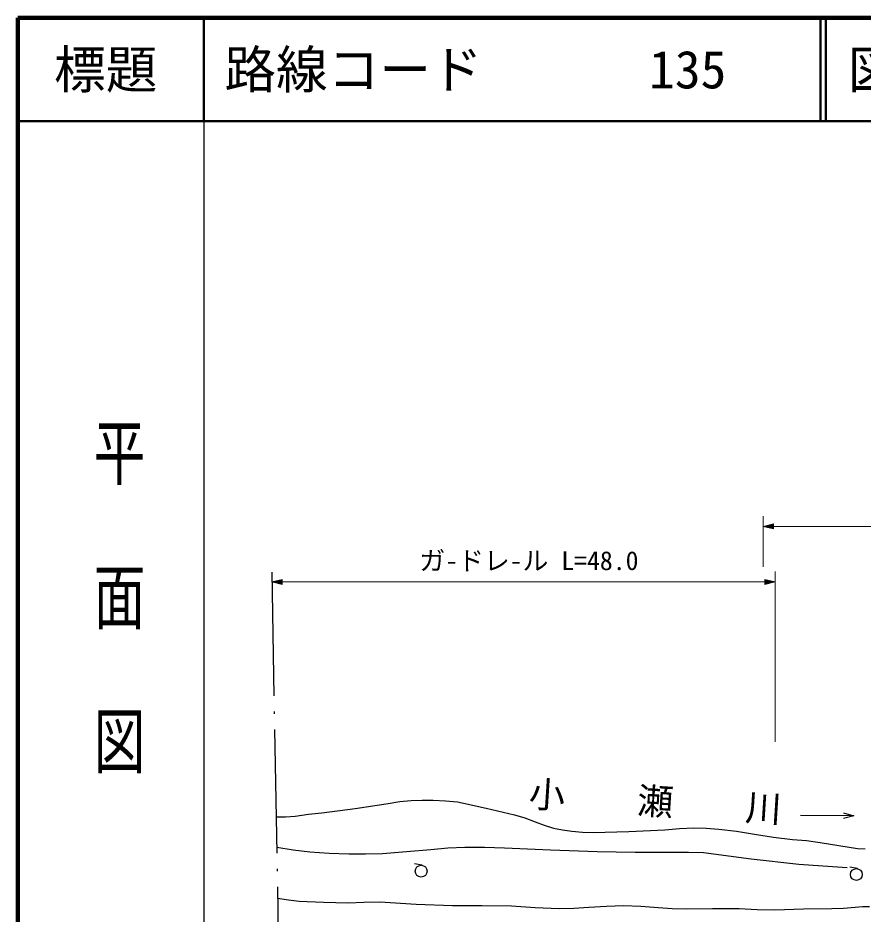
# Model space of a CAD drawing. Units: millimetres, scale not verified. Extents: x 40000 to 680000, y 20000 to 380000.
# Drawn here: x 40000 to 121869, y 293132 to 380000 of the extents above; entities that cross this region are included whole.
import ezdxf
from ezdxf.enums import TextEntityAlignment as Align

# ---------------------------------------------------------------- set-up
doc = ezdxf.new("R2010")
doc.units = ezdxf.units.MM
doc.header["$LTSCALE"] = 1000
doc.linetypes.add('LONG_DASHED_DOTTED', pattern=[15.25, 12, -1.5, 0.25, -1.5])
for name, color, linetype, lineweight in [('M-BGD', 7, 'Continuous', 25), ('M-BMK-LINE', 2, 'LONG_DASHED_DOTTED', 25), ('M-STR-HTXT', 7, 'Continuous', 13), ('M-TTL', 2, 'Continuous', 140), ('M-TTL-BAND', 7, 'Continuous', 25), ('M-TTL-LINE', 7, 'Continuous', 50)]:
    doc.layers.add(name, color=color, linetype=linetype, lineweight=lineweight)
doc.layers.add('M-TTL-TXT', color=7, linetype='Continuous')
doc.styles.add('@ＭＳ ゴシック', font='')
doc.styles.add('ＭＳ ゴシック', font='')
doc.styles.get('@ＭＳ ゴシック').set_extended_font_data('@MS Gothic')
doc.styles.get('ＭＳ ゴシック').set_extended_font_data('MS Gothic')

msp = doc.modelspace()

# ---------------------------------------------------------------- linework, layer by layer
at = {"layer": 'M-BGD'}
for p, q in [((76984, 304038), (78102, 304157)), ((78102, 304157), (79169, 304188)), ((79169, 304188), (80238, 304159)), ((80238, 304159), (81404, 304112)), ((81404, 304112), (82571, 304004)), ((69426, 302958), (72656, 303379)), ((72656, 303379), (75872, 303858)), ((75872, 303858), (76984, 304038)), ((82571, 304004), (85344, 303403)), ((85344, 303403), (88107, 302743)), ((65014, 302565), (65931, 302567)), ((65931, 302567), (66853, 302630)), ((66853, 302630), (68134, 302823)), ((68134, 302823), (69426, 302958)), ((88107, 302743), (89111, 302446)), ((89111, 302446), (90107, 302087)), ((120963, 302666), (115802, 302702)), ((120963, 302666), (119961, 302388)), ((119965, 302960), (120963, 302666)), ((90107, 302087), (90991, 301747)), ((90991, 301747), (91893, 301465)), ((91893, 301465), (92764, 301291)), ((104072, 301426), (105487, 301484)), ((105487, 301484), (106685, 301459)), ((106685, 301459), (107890, 301372)), ((92764, 301291), (93657, 301174)), ((93657, 301174), (94686, 301082)), ((94686, 301082), (95722, 301049)), ((95722, 301049), (99190, 301148)), ((99190, 301148), (102658, 301306)), ((102658, 301306), (104072, 301426)), ((107890, 301372), (109616, 301163)), ((109616, 301163), (111344, 300892)), ((111344, 300892), (113189, 300598)), ((113189, 300598), (115042, 300363)), ((115042, 300363), (116375, 300254)), ((116375, 300254), (117711, 300084)), ((117711, 300084), (119513, 299764)), ((119513, 299764), (121331, 299503)), ((65068, 299612), (66664, 299357)), ((66664, 299357), (68277, 299160)), ((68277, 299160), (70162, 299036)), ((70162, 299036), (72048, 298971)), ((72048, 298971), (73674, 298965)), ((73674, 298965), (75312, 299019)), ((75312, 299019), (77657, 299183)), ((77657, 299183), (80003, 299407)), ((80003, 299407), (81645, 299537)), ((81645, 299537), (83299, 299608)), ((83299, 299608), (85204, 299619)), ((85204, 299619), (87119, 299569)), ((87119, 299569), (91606, 299351)), ((91606, 299351), (96101, 299193)), ((96101, 299193), (99805, 299139)), ((99805, 299139), (103511, 299144)), ((103511, 299144), (104969, 299146)), ((104969, 299146), (106423, 299087)), ((106423, 299087), (111022, 298502)), ((121331, 299503), (122079, 299461)), ((79160, 297858), (78425, 297988)), ((111022, 298502), (115637, 297977)), ((115637, 297977), (117978, 297799)), ((117978, 297799), (120332, 297651)), ((121317, 297534), (120582, 297663)), ((65158, 294690), (66199, 294510)), ((66199, 294510), (67247, 294390)), ((67247, 294390), (69613, 294278)), ((69613, 294278), (71974, 294227)), ((71974, 294227), (73510, 294298)), ((73510, 294298), (75048, 294307)), ((75048, 294307), (78563, 294101)), ((78563, 294101), (82084, 293954)), ((82084, 293954), (84941, 293969)), ((84941, 293969), (87800, 293924)), ((87800, 293924), (90114, 293774)), ((90114, 293774), (92438, 293684)), ((92438, 293684), (93865, 293705)), ((93865, 293705), (95303, 293786)), ((95303, 293786), (97000, 293901)), ((97000, 293901), (98696, 293954)), ((98696, 293954), (100351, 293890)), ((100351, 293890), (102016, 293765)), ((102016, 293765), (103372, 293675)), ((103372, 293675), (104731, 293645)), ((104731, 293645), (107292, 293685)), ((107292, 293685), (109861, 293665)), ((109861, 293665), (111598, 293581)), ((113335, 293557), (116090, 293644)), ((116090, 293644), (118845, 293671)), ((118845, 293671), (119975, 293712)), ((119975, 293712), (121109, 293814)), ((121109, 293814), (121800, 293876)), ((121800, 293876), (122485, 293877)), ((111598, 293581), (113335, 293557))]:
    msp.add_line(p, q, dxfattribs=at)
for centre in [(79060, 297293), (121217, 296969)]:
    msp.add_circle(centre, 574, dxfattribs=at)
at = {"layer": 'M-BMK-LINE'}
msp.add_line((64580, 326274), (65271, 288526), dxfattribs=at)
at = {"layer": 'M-STR-HTXT'}
for p, q in [((112187, 326795), (112187, 331714)), ((113187, 330964), (112187, 330714)), ((112187, 330714), (113187, 330464)), ((112187, 330714), (151489, 330714)), ((112290, 330714), (113162, 330927)), ((113162, 330502), (112292, 330714)), ((112392, 330714), (113125, 330889)), ((113125, 330539), (112392, 330714)), ((112492, 330714), (113087, 330852)), ((113087, 330577), (112492, 330714)), ((112595, 330714), (113050, 330814)), ((113050, 330614), (112595, 330714)), ((112695, 330714), (113012, 330777)), ((113012, 330652), (112695, 330714)), ((112797, 330714), (112975, 330739)), ((112975, 330714), (112797, 330714)), ((112975, 330689), (112797, 330714)), ((112975, 330739), (112975, 330689)), ((113012, 330777), (113012, 330652)), ((113050, 330814), (113050, 330614)), ((113087, 330852), (113087, 330577)), ((113125, 330889), (113125, 330539)), ((113162, 330927), (113162, 330502)), ((113187, 330464), (113187, 330964)), ((113358, 309840), (113358, 326325)), ((65598, 325575), (64598, 325325)), ((113358, 325325), (64598, 325325)), ((64598, 325325), (65598, 325075)), ((64700, 325325), (65573, 325537)), ((65573, 325112), (64703, 325325)), ((64803, 325325), (65535, 325500)), ((65535, 325150), (64803, 325325)), ((64903, 325325), (65498, 325462)), ((65498, 325187), (64903, 325325)), ((65005, 325325), (65460, 325425)), ((65460, 325225), (65005, 325325)), ((65105, 325325), (65423, 325387)), ((65423, 325262), (65105, 325325)), ((65208, 325325), (65385, 325350)), ((65385, 325325), (65208, 325325)), ((65385, 325300), (65208, 325325)), ((65385, 325350), (65385, 325300)), ((65423, 325387), (65423, 325262)), ((65460, 325425), (65460, 325225)), ((65498, 325462), (65498, 325187)), ((65535, 325500), (65535, 325150)), ((65573, 325537), (65573, 325112)), ((65598, 325075), (65598, 325575)), ((113358, 325325), (112358, 325575)), ((112358, 325575), (112358, 325075)), ((112358, 325075), (113358, 325325)), ((112383, 325112), (112383, 325537)), ((112383, 325537), (113253, 325325)), ((113255, 325325), (112383, 325112)), ((112420, 325150), (112420, 325500)), ((112420, 325500), (113153, 325325)), ((113153, 325325), (112420, 325150)), ((112458, 325187), (112458, 325462)), ((112458, 325462), (113053, 325325)), ((113053, 325325), (112458, 325187)), ((112495, 325225), (112495, 325425)), ((112495, 325425), (112950, 325325)), ((112950, 325325), (112495, 325225)), ((112533, 325262), (112533, 325387)), ((112533, 325387), (112850, 325325)), ((112850, 325325), (112533, 325262)), ((112570, 325300), (112570, 325350)), ((112570, 325350), (112748, 325325)), ((112570, 325325), (112748, 325325)), ((112748, 325325), (112570, 325300))]:
    msp.add_line(p, q, dxfattribs=at)
at = {"layer": 'M-TTL'}
for p, q in [((40000, 380000), (40000, 20000)), ((680000, 380000), (40000, 380000))]:
    msp.add_line(p, q, dxfattribs=at)
at = {"layer": 'M-TTL-BAND'}
msp.add_line((58000, 370000), (58000, 20000), dxfattribs=at)
at = {"layer": 'M-TTL-LINE'}
for p, q in [((58000, 380000), (58000, 370000)), ((117750, 380000), (117750, 370000)), ((118250, 380000), (118250, 370000)), ((40000, 370000), (680000, 370000))]:
    msp.add_line(p, q, dxfattribs=at)

# ---------------------------------------------------------------- texts
at = {"layer": 'M-BGD', "style": 'ＭＳ ゴシック'}
msp.add_text('小\u3000\u3000瀬\u3000\u3000川', height=2566, rotation=356.4, dxfattribs=at).set_placement((89389, 302781), align=Align.BOTTOM_LEFT)
at = {"layer": 'M-STR-HTXT', "style": 'ＭＳ ゴシック'}
msp.add_text('ガ-ドレ-ル L=48.0', height=1833, dxfattribs=at).set_placement((78891, 325925), align=Align.BOTTOM_LEFT)
at = {"layer": 'M-TTL-BAND', "style": '@ＭＳ ゴシック', "width": 1.4}
msp.add_text('平  面  図', height=3666, rotation=270, dxfattribs=at).set_placement((49777, 306475), align=Align.MIDDLE_RIGHT)
at = {"layer": 'M-TTL-TXT', "style": 'ＭＳ ゴシック'}
msp.add_text('標題', height=3666, dxfattribs=at).set_placement((48500, 375000), align=Align.MIDDLE_CENTER)
for s, p in [('路線コード', (60000, 375000)), ('図面コード', (120380, 375000)), ('135', (101142, 375000))]:
    msp.add_text(s, height=3666, dxfattribs=at).set_placement(p, align=Align.MIDDLE_LEFT)

doc.saveas('drawing.dxf')
